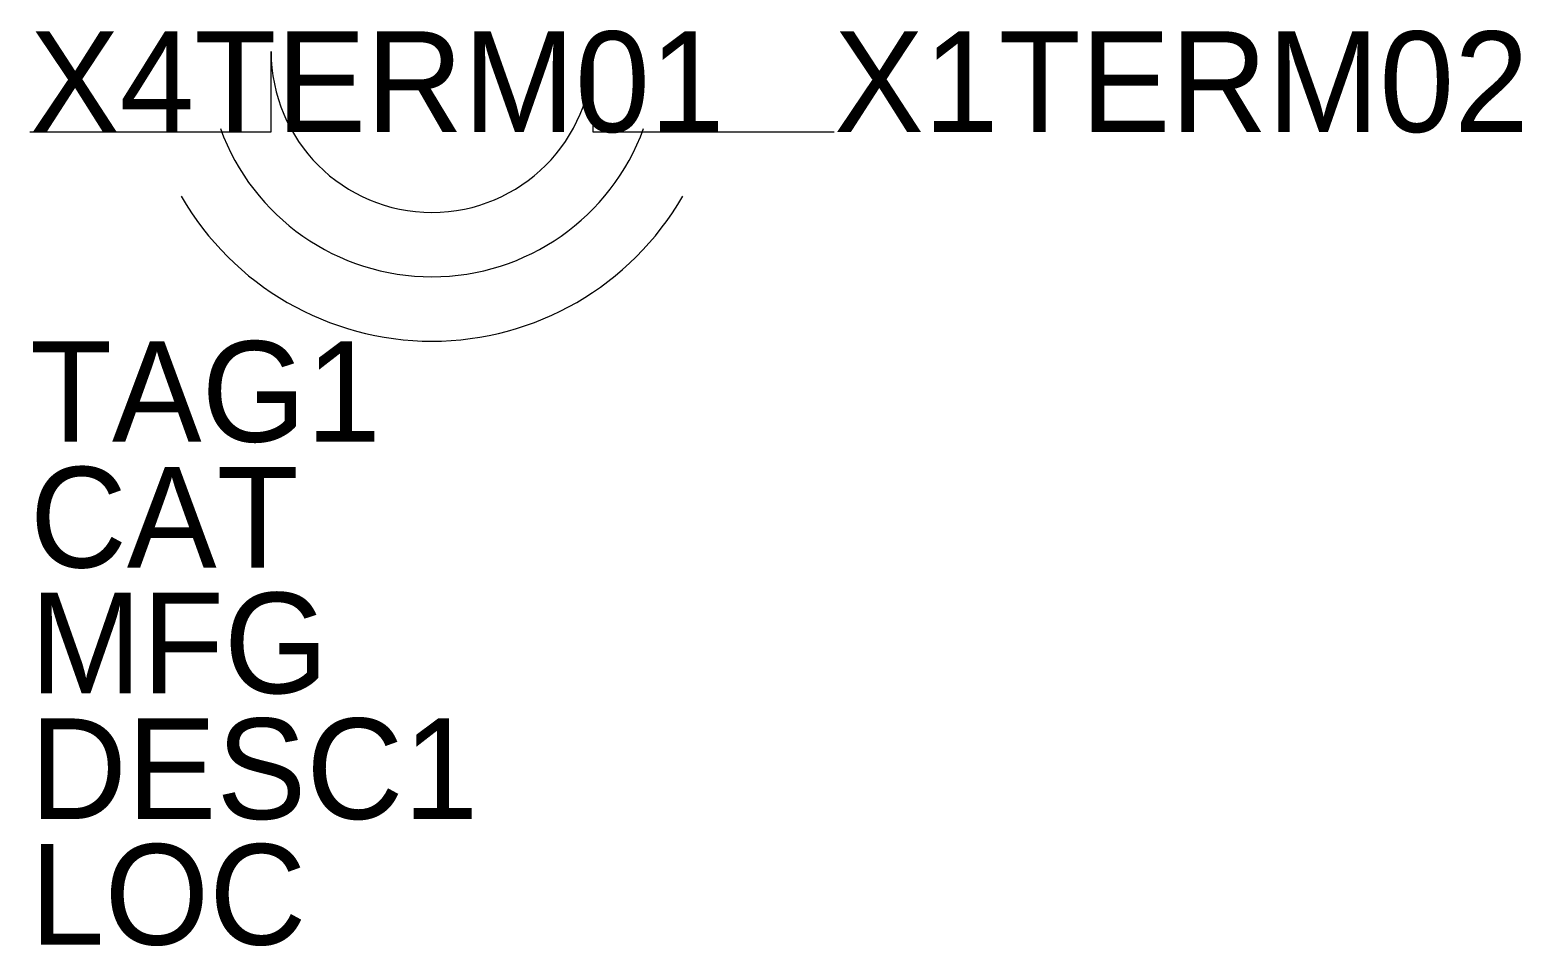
# Model space of a CAD drawing. Extents: x -0.5 to 1.36, y -1.01 to 0.13.
import ezdxf

# ---------------------------------------------------------------- set-up
doc = ezdxf.new("R2010")
doc.units = 0
doc.layers.get('0').update_dxf_attribs({"linetype": 'CONTINUOUS'})

msp = doc.modelspace()

# ---------------------------------------------------------------- linework, layer by layer
for p, q in [((-0.2, 0), (-0.2, 0.1)), ((0.2, 0.1), (0.2, 0)), ((-0.5, 0), (-0.2, 0)), ((0.2, 0), (0.5, 0))]:
    msp.add_line(p, q)
for radius, start, end in [(0.2, 180, 360), (0.28, 200, 340), (0.36, 210, 330)]:
    msp.add_arc((0, 0.1), radius, start, end)

# ---------------------------------------------------------------- texts
at = {"flags": 1}
for tag, p in [('X4TERM01', (-0.5, 0)), ('X1TERM02', (0.5, 0))]:
    msp.add_attdef(tag, p, '', height=0.125, dxfattribs=at)
for tag, p in [('TAG1', (-0.5, -0.385)), ('CAT', (-0.5, -0.54125)), ('MFG', (-0.5, -0.6975)), ('DESC1', (-0.5, -0.85375)), ('LOC', (-0.5, -1.01))]:
    msp.add_attdef(tag, p, '', height=0.125)

doc.saveas('drawing.dxf')
